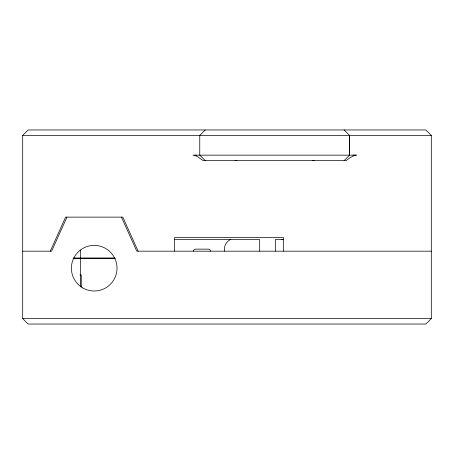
<?xml version="1.0" encoding="UTF-8"?>
<svg xmlns="http://www.w3.org/2000/svg" width="454" height="454" viewBox="0 0 454 454"><rect width="100%" height="100%" fill="white"/><g stroke="black" fill="none" stroke-linecap="round" stroke-linejoin="round"><path stroke-width="0.68" d="M344.132 160.602L349.58 155.154L349.58 135.405L344.132 129.958M50.28 251.176L65.603 217.126L122.807 217.126L138.13 251.176M66.965 217.126L51.642 251.176L22.7 251.176M22.7 135.405L28.148 129.958L425.852 129.958L431.3 135.405L431.3 318.594L425.852 324.043L28.148 324.043L22.7 318.594L22.7 135.405L431.3 135.405M205.208 129.958L199.76 135.405L199.76 155.154L205.208 160.602M354.534 155.404L349.886 157.765L346.198 160.602L203.142 160.602L196.871 156.204L192.95 155.154L356.39 155.154L352.985 155.154M194.806 155.404L196.355 155.154M235.155 160.602L236.863 160.466M174.563 239.599L259.688 239.599L259.688 251.176M283.523 239.599L275.351 239.599L275.351 251.176M431.3 251.176L136.768 251.176L121.445 217.126M73.429 257.986L114.533 257.986M73.173 258.666L115.316 258.666M79.904 275.011L81.266 275.011L81.266 287.07M22.7 318.594L431.3 318.594M312.471 160.466L314.185 160.602M349.58 135.405L349.58 155.154M283.523 251.176L283.523 237.556L174.563 237.556L174.563 251.176M224.378 251.176L224.378 249.269A10.896 10.896 0 0 1 230.842 239.315M80.585 250.211L80.585 257.986M80.477 258.666L80.477 286.661M210.452 251.176A2.043 2.043 0 0 0 208.409 249.132L195.47 249.132A2.043 2.043 0 0 0 193.427 251.176M281.928 239.315A10.896 10.896 0 0 1 282.944 239.831M82.798 287.955A22.814 22.814 0 0 0 117.018 268.201A22.814 22.814 0 0 0 82.798 248.446A22.814 22.814 0 0 0 82.798 287.955"/></g></svg>
